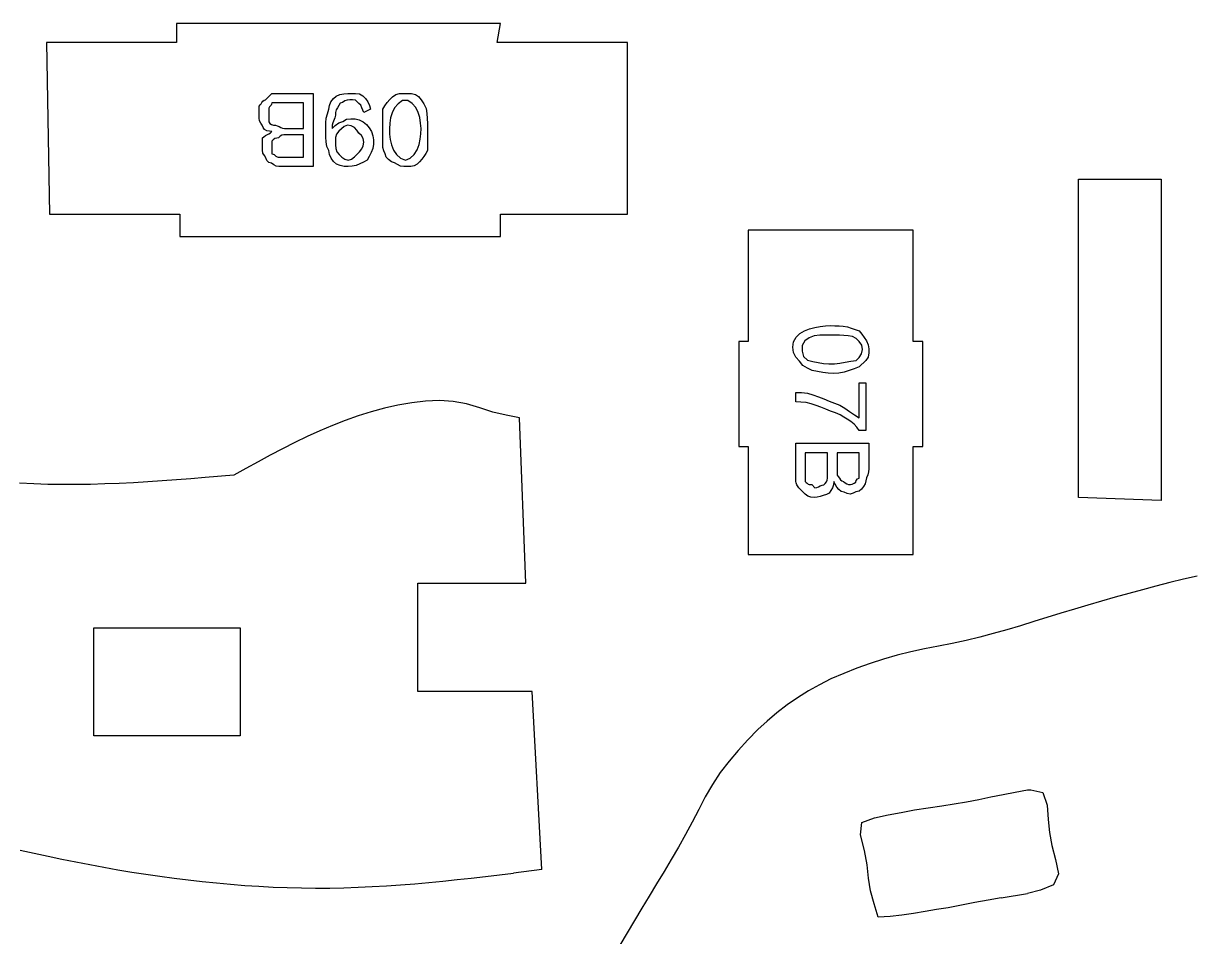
# Model space of a CAD drawing. Extents: x -314 to 250, y -186 to 186.
# Drawn here: x -189.02 to -158.26, y -92.59 to -68.66 of the extents above; entities that cross this region are included whole.
import ezdxf

# ---------------------------------------------------------------- set-up
doc = ezdxf.new("R2010")
doc.units = 0
doc.header["$MEASUREMENT"] = 0
doc.layers.get('0').update_dxf_attribs({"linetype": 'CONTINUOUS'})

msp = doc.modelspace()

# ---------------------------------------------------------------- linework, layer by layer
for p, q in [((-176.513, -68.656), (-185.006, -68.656)), ((-185.006, -68.656), (-185.006, -69.154)), ((-176.6, -69.154), (-176.513, -68.656)), ((-185.006, -69.154), (-188.42, -69.154)), ((-188.42, -69.154), (-188.337, -73.656)), ((-173.183, -69.154), (-176.6, -69.154)), ((-173.183, -73.656), (-173.183, -69.154)), ((-182.792, -70.76), (-182.769, -70.725)), ((-182.769, -70.725), (-182.746, -70.691)), ((-182.746, -70.691), (-182.714, -70.669)), ((-182.714, -70.669), (-182.675, -70.656)), ((-182.675, -70.656), (-182.509, -70.488)), ((-182.509, -70.739), (-182.517, -70.771)), ((-182.509, -70.488), (-181.428, -70.488)), ((-182.341, -70.739), (-182.509, -70.739)), ((-182.176, -70.739), (-182.341, -70.739)), ((-181.676, -70.739), (-182.176, -70.739)), ((-181.676, -71.407), (-181.676, -70.739)), ((-181.428, -70.488), (-181.428, -72.406)), ((-180.998, -70.802), (-180.959, -70.708)), ((-180.959, -70.708), (-180.897, -70.625)), ((-180.897, -70.625), (-180.819, -70.558)), ((-180.819, -70.558), (-180.723, -70.52)), ((-180.723, -70.52), (-180.622, -70.497)), ((-180.653, -70.728), (-180.718, -70.749)), ((-180.597, -70.683), (-180.653, -70.728)), ((-180.622, -70.497), (-180.52, -70.488)), ((-180.531, -70.662), (-180.597, -70.683)), ((-180.461, -70.657), (-180.531, -70.662)), ((-180.52, -70.488), (-180.417, -70.488)), ((-180.393, -70.657), (-180.461, -70.657)), ((-180.417, -70.488), (-180.314, -70.489)), ((-180.32, -70.663), (-180.393, -70.657)), ((-180.274, -70.708), (-180.32, -70.663)), ((-180.314, -70.489), (-180.212, -70.503)), ((-180.231, -70.755), (-180.274, -70.708)), ((-180.212, -70.503), (-180.121, -70.55)), ((-180.121, -70.55), (-180.051, -70.625)), ((-180.051, -70.625), (-179.994, -70.712)), ((-179.994, -70.712), (-179.95, -70.804)), ((-179.545, -70.814), (-179.486, -70.729)), ((-179.486, -70.729), (-179.419, -70.649)), ((-179.419, -70.649), (-179.346, -70.575)), ((-179.346, -70.575), (-179.262, -70.515)), ((-179.262, -70.515), (-179.161, -70.492)), ((-179.085, -70.675), (-179.2, -70.76)), ((-179.161, -70.492), (-179.057, -70.488)), ((-178.947, -70.672), (-179.085, -70.675)), ((-179.057, -70.488), (-178.953, -70.488)), ((-178.953, -70.488), (-178.849, -70.494)), ((-178.83, -70.755), (-178.947, -70.672)), ((-178.849, -70.494), (-178.746, -70.517)), ((-178.746, -70.517), (-178.662, -70.573)), ((-178.662, -70.573), (-178.597, -70.656)), ((-178.597, -70.656), (-178.521, -70.766)), ((-182.844, -70.822), (-182.817, -70.791)), ((-182.844, -71.073), (-182.844, -70.822)), ((-182.817, -70.791), (-182.792, -70.76)), ((-182.585, -70.873), (-182.592, -70.904)), ((-182.592, -70.904), (-182.592, -71.073)), ((-182.572, -70.845), (-182.585, -70.873)), ((-182.551, -70.822), (-182.572, -70.845)), ((-182.53, -70.799), (-182.551, -70.822)), ((-182.517, -70.771), (-182.53, -70.799)), ((-181.081, -71.141), (-181.054, -71.021)), ((-181.054, -71.021), (-181.012, -70.904)), ((-181.012, -70.904), (-180.998, -70.802)), ((-180.839, -70.992), (-180.841, -71.062)), ((-180.826, -70.923), (-180.839, -70.992)), ((-180.788, -70.865), (-180.826, -70.923)), ((-180.755, -70.804), (-180.788, -70.865)), ((-180.718, -70.749), (-180.755, -70.804)), ((-180.176, -70.793), (-180.231, -70.755)), ((-180.152, -70.864), (-180.176, -70.793)), ((-180.126, -70.929), (-180.152, -70.864)), ((-180.096, -70.99), (-180.126, -70.929)), ((-179.926, -70.904), (-180.096, -70.99)), ((-179.95, -70.804), (-179.926, -70.904)), ((-179.596, -70.904), (-179.545, -70.814)), ((-179.596, -71.407), (-179.596, -70.904)), ((-179.357, -70.995), (-179.396, -71.132)), ((-179.295, -70.866), (-179.357, -70.995)), ((-179.2, -70.76), (-179.295, -70.866)), ((-178.734, -70.859), (-178.83, -70.755)), ((-178.669, -70.987), (-178.734, -70.859)), ((-178.629, -71.124), (-178.669, -70.987)), ((-178.521, -70.766), (-178.467, -70.883)), ((-178.467, -70.883), (-178.442, -71.012)), ((-178.442, -71.012), (-178.433, -71.145)), ((-182.842, -71.14), (-182.844, -71.073)), ((-182.832, -71.206), (-182.842, -71.14)), ((-182.801, -71.265), (-182.832, -71.206)), ((-182.761, -71.318), (-182.801, -71.265)), ((-182.739, -71.382), (-182.761, -71.318)), ((-182.592, -71.073), (-182.592, -71.238)), ((-182.592, -71.238), (-182.558, -71.276)), ((-182.558, -71.276), (-182.517, -71.308)), ((-182.517, -71.308), (-182.469, -71.324)), ((-182.469, -71.324), (-182.418, -71.325)), ((-182.418, -71.325), (-182.367, -71.336)), ((-182.367, -71.336), (-182.32, -71.356)), ((-182.32, -71.356), (-182.274, -71.379)), ((-181.094, -71.388), (-181.091, -71.264)), ((-181.091, -71.264), (-181.081, -71.141)), ((-180.913, -71.256), (-180.929, -71.324)), ((-180.929, -71.324), (-180.929, -71.407)), ((-180.929, -71.407), (-180.847, -71.33)), ((-180.855, -71.13), (-180.913, -71.256)), ((-180.841, -71.062), (-180.855, -71.13)), ((-180.847, -71.33), (-180.756, -71.262)), ((-180.756, -71.262), (-180.651, -71.222)), ((-180.651, -71.222), (-180.554, -71.166)), ((-180.522, -71.325), (-180.611, -71.358)), ((-180.554, -71.166), (-180.441, -71.156)), ((-180.43, -71.341), (-180.522, -71.325)), ((-180.441, -71.156), (-180.327, -71.157)), ((-180.341, -71.381), (-180.43, -71.341)), ((-180.327, -71.157), (-180.216, -71.179)), ((-180.216, -71.179), (-180.116, -71.231)), ((-180.116, -71.231), (-180.03, -71.306)), ((-180.03, -71.306), (-179.957, -71.392)), ((-179.419, -71.273), (-179.427, -71.416)), ((-179.396, -71.132), (-179.419, -71.273)), ((-178.608, -71.265), (-178.629, -71.124)), ((-178.597, -71.407), (-178.608, -71.265)), ((-178.433, -71.145), (-178.429, -71.277)), ((-178.429, -71.277), (-178.428, -71.407)), ((-182.757, -71.655), (-182.719, -71.624)), ((-182.757, -71.906), (-182.757, -71.655)), ((-182.702, -71.435), (-182.739, -71.382)), ((-182.719, -71.624), (-182.678, -71.596)), ((-182.641, -71.467), (-182.702, -71.435)), ((-182.678, -71.596), (-182.589, -71.549)), ((-182.575, -71.483), (-182.641, -71.467)), ((-182.589, -71.549), (-182.548, -71.521)), ((-182.509, -71.49), (-182.575, -71.483)), ((-182.548, -71.521), (-182.509, -71.49)), ((-182.381, -71.658), (-182.432, -71.67)), ((-182.331, -71.651), (-182.381, -71.658)), ((-182.294, -71.613), (-182.331, -71.651)), ((-182.25, -71.584), (-182.294, -71.613)), ((-182.274, -71.379), (-182.226, -71.396)), ((-182.198, -71.574), (-182.25, -71.584)), ((-182.226, -71.396), (-182.176, -71.407)), ((-182.145, -71.572), (-182.198, -71.574)), ((-182.176, -71.407), (-181.676, -71.407)), ((-182.093, -71.572), (-182.145, -71.572)), ((-181.676, -71.572), (-182.093, -71.572)), ((-181.676, -72.158), (-181.676, -71.572)), ((-181.094, -71.511), (-181.094, -71.388)), ((-181.092, -71.634), (-181.094, -71.511)), ((-181.089, -71.758), (-181.092, -71.634)), ((-180.838, -71.647), (-180.842, -71.741)), ((-180.81, -71.557), (-180.838, -71.647)), ((-180.753, -71.482), (-180.81, -71.557)), ((-180.685, -71.417), (-180.753, -71.482)), ((-180.611, -71.358), (-180.685, -71.417)), ((-180.282, -71.45), (-180.341, -71.381)), ((-180.228, -71.528), (-180.282, -71.45)), ((-180.161, -71.594), (-180.228, -71.528)), ((-180.112, -71.675), (-180.161, -71.594)), ((-179.957, -71.392), (-179.9, -71.49)), ((-179.9, -71.49), (-179.863, -71.597)), ((-179.863, -71.597), (-179.846, -71.709)), ((-179.596, -71.906), (-179.596, -71.407)), ((-179.427, -71.416), (-179.421, -71.558)), ((-179.421, -71.558), (-179.404, -71.7)), ((-178.619, -71.692), (-178.605, -71.55)), ((-178.605, -71.55), (-178.597, -71.407)), ((-178.428, -71.407), (-178.428, -71.989)), ((-182.755, -71.979), (-182.757, -71.906)), ((-182.473, -71.703), (-182.509, -71.741)), ((-182.509, -71.741), (-182.509, -71.906)), ((-182.509, -71.906), (-182.509, -72.072)), ((-182.432, -71.67), (-182.473, -71.703)), ((-181.069, -71.88), (-181.089, -71.758)), ((-181.012, -71.989), (-181.069, -71.88)), ((-180.842, -71.741), (-180.842, -71.835)), ((-180.842, -71.835), (-180.834, -71.93)), ((-180.834, -71.93), (-180.802, -72.018)), ((-180.211, -72.021), (-180.153, -71.946)), ((-180.153, -71.946), (-180.112, -71.861)), ((-180.095, -71.767), (-180.112, -71.675)), ((-180.112, -71.861), (-180.095, -71.767)), ((-179.866, -71.935), (-179.906, -72.041)), ((-179.846, -71.823), (-179.866, -71.935)), ((-179.846, -71.709), (-179.846, -71.823)), ((-179.573, -71.993), (-179.596, -71.906)), ((-179.404, -71.7), (-179.374, -71.84)), ((-179.374, -71.84), (-179.324, -71.974)), ((-178.774, -72.086), (-178.696, -71.966)), ((-178.696, -71.966), (-178.647, -71.832)), ((-178.647, -71.832), (-178.619, -71.692)), ((-182.742, -72.052), (-182.755, -71.979)), ((-182.703, -72.114), (-182.742, -72.052)), ((-182.668, -72.177), (-182.703, -72.114)), ((-182.645, -72.247), (-182.668, -72.177)), ((-182.592, -72.298), (-182.645, -72.247)), ((-182.509, -72.072), (-182.477, -72.08)), ((-182.477, -72.08), (-182.449, -72.093)), ((-182.449, -72.093), (-182.425, -72.115)), ((-182.425, -72.115), (-182.402, -72.137)), ((-182.402, -72.137), (-182.373, -72.15)), ((-182.373, -72.15), (-182.341, -72.158)), ((-182.341, -72.158), (-182.093, -72.158)), ((-182.093, -72.158), (-181.676, -72.158)), ((-180.998, -72.094), (-181.012, -71.989)), ((-180.958, -72.19), (-180.998, -72.094)), ((-180.894, -72.276), (-180.958, -72.19)), ((-180.813, -72.341), (-180.894, -72.276)), ((-180.802, -72.018), (-180.742, -72.092)), ((-180.742, -72.092), (-180.674, -72.157)), ((-180.674, -72.157), (-180.599, -72.213)), ((-180.599, -72.213), (-180.509, -72.24)), ((-180.509, -72.24), (-180.419, -72.211)), ((-180.419, -72.211), (-180.344, -72.154)), ((-180.344, -72.154), (-180.277, -72.088)), ((-180.277, -72.088), (-180.211, -72.021)), ((-180.013, -72.241), (-180.105, -72.291)), ((-179.957, -72.142), (-180.013, -72.241)), ((-179.906, -72.041), (-179.957, -72.142)), ((-179.534, -72.074), (-179.573, -71.993)), ((-179.512, -72.16), (-179.534, -72.074)), ((-179.448, -72.222), (-179.512, -72.16)), ((-179.376, -72.281), (-179.448, -72.222)), ((-179.324, -71.974), (-179.244, -72.092)), ((-179.244, -72.092), (-179.139, -72.188)), ((-179.139, -72.188), (-179.008, -72.24)), ((-179.008, -72.24), (-178.879, -72.182)), ((-178.879, -72.182), (-178.774, -72.086)), ((-178.576, -72.214), (-178.636, -72.281)), ((-178.521, -72.143), (-178.576, -72.214)), ((-178.472, -72.068), (-178.521, -72.143)), ((-178.428, -71.989), (-178.472, -72.068)), ((-182.521, -72.319), (-182.592, -72.298)), ((-182.459, -72.357), (-182.521, -72.319)), ((-182.396, -72.392), (-182.459, -72.357)), ((-182.322, -72.402), (-182.396, -72.392)), ((-182.249, -72.405), (-182.322, -72.402)), ((-182.176, -72.406), (-182.249, -72.405)), ((-181.428, -72.406), (-182.176, -72.406)), ((-180.714, -72.378), (-180.813, -72.341)), ((-180.61, -72.401), (-180.714, -72.378)), ((-180.505, -72.406), (-180.61, -72.401)), ((-180.4, -72.399), (-180.505, -72.406)), ((-180.297, -72.378), (-180.4, -72.399)), ((-180.199, -72.339), (-180.297, -72.378)), ((-180.105, -72.291), (-180.199, -72.339)), ((-179.294, -72.313), (-179.376, -72.281)), ((-179.216, -72.355), (-179.294, -72.313)), ((-179.137, -72.396), (-179.216, -72.355)), ((-179.047, -72.405), (-179.137, -72.396)), ((-178.958, -72.406), (-179.047, -72.405)), ((-178.868, -72.402), (-178.958, -72.406)), ((-178.779, -72.387), (-178.868, -72.402)), ((-178.702, -72.342), (-178.779, -72.387)), ((-178.636, -72.281), (-178.702, -72.342)), ((-161.363, -72.74), (-159.196, -72.74)), ((-161.363, -81.077), (-161.363, -72.74)), ((-159.196, -72.74), (-159.196, -81.16)), ((-188.337, -73.656), (-184.924, -73.656)), ((-184.924, -73.656), (-184.924, -74.241)), ((-176.513, -73.656), (-173.183, -73.656)), ((-176.513, -74.241), (-176.513, -73.656)), ((-170.021, -74.073), (-170.021, -76.993)), ((-165.692, -74.073), (-170.021, -74.073)), ((-165.692, -76.993), (-165.692, -74.073)), ((-184.924, -74.241), (-176.513, -74.241)), ((-168.136, -76.597), (-167.996, -76.583)), ((-167.996, -76.583), (-167.855, -76.576)), ((-167.855, -76.576), (-167.746, -76.577)), ((-167.746, -76.577), (-167.637, -76.579)), ((-167.637, -76.579), (-167.527, -76.586)), ((-168.829, -77.003), (-168.765, -76.877)), ((-168.765, -76.877), (-168.665, -76.779)), ((-168.665, -76.779), (-168.542, -76.71)), ((-168.542, -76.71), (-168.41, -76.661)), ((-168.287, -76.839), (-168.418, -76.894)), ((-168.41, -76.661), (-168.274, -76.623)), ((-168.143, -76.828), (-168.287, -76.839)), ((-168.274, -76.623), (-168.136, -76.597)), ((-167.998, -76.826), (-168.143, -76.828)), ((-167.855, -76.824), (-167.998, -76.826)), ((-167.741, -76.824), (-167.855, -76.824)), ((-167.627, -76.825), (-167.741, -76.824)), ((-167.515, -76.831), (-167.627, -76.825)), ((-167.527, -76.586), (-167.42, -76.608)), ((-167.401, -76.843), (-167.515, -76.831)), ((-167.42, -76.608), (-167.317, -76.645)), ((-167.287, -76.864), (-167.401, -76.843)), ((-167.317, -76.645), (-167.212, -76.673)), ((-167.185, -76.911), (-167.287, -76.864)), ((-167.212, -76.673), (-167.108, -76.712)), ((-167.108, -76.712), (-167.04, -76.796)), ((-167.04, -76.796), (-166.978, -76.886)), ((-166.978, -76.886), (-166.915, -76.975)), ((-170.021, -76.993), (-170.269, -76.993)), ((-170.269, -76.993), (-170.269, -79.745)), ((-168.853, -77.142), (-168.829, -77.003)), ((-168.836, -77.282), (-168.853, -77.142)), ((-168.603, -77.099), (-168.605, -77.243)), ((-168.539, -76.974), (-168.603, -77.099)), ((-168.418, -76.894), (-168.539, -76.974)), ((-167.108, -76.996), (-167.185, -76.911)), ((-167.043, -77.089), (-167.108, -76.996)), ((-167.024, -77.201), (-167.043, -77.089)), ((-166.915, -76.975), (-166.873, -77.076)), ((-166.873, -77.076), (-166.854, -77.184)), ((-166.854, -77.184), (-166.858, -77.293)), ((-165.441, -76.993), (-165.692, -76.993)), ((-165.441, -79.745), (-165.441, -76.993)), ((-168.769, -77.405), (-168.836, -77.282)), ((-168.675, -77.51), (-168.769, -77.405)), ((-168.605, -77.243), (-168.572, -77.382)), ((-168.572, -77.382), (-168.468, -77.481)), ((-168.468, -77.481), (-168.328, -77.513)), ((-167.332, -77.509), (-167.19, -77.492)), ((-167.19, -77.492), (-167.112, -77.409)), ((-167.112, -77.409), (-167.053, -77.312)), ((-166.938, -77.492), (-167.108, -77.657)), ((-167.053, -77.312), (-167.024, -77.201)), ((-166.878, -77.401), (-166.938, -77.492)), ((-166.858, -77.293), (-166.878, -77.401)), ((-168.591, -77.622), (-168.675, -77.51)), ((-168.468, -77.693), (-168.591, -77.622)), ((-168.34, -77.748), (-168.468, -77.693)), ((-168.201, -77.775), (-168.34, -77.748)), ((-168.328, -77.513), (-168.187, -77.543)), ((-168.065, -77.808), (-168.201, -77.775)), ((-168.187, -77.543), (-168.046, -77.567)), ((-167.925, -77.824), (-168.065, -77.808)), ((-168.046, -77.567), (-167.902, -77.575)), ((-167.902, -77.575), (-167.758, -77.573)), ((-167.758, -77.573), (-167.615, -77.56)), ((-167.505, -77.797), (-167.643, -77.821)), ((-167.615, -77.56), (-167.474, -77.535)), ((-167.373, -77.749), (-167.505, -77.797)), ((-167.474, -77.535), (-167.332, -77.509)), ((-167.239, -77.705), (-167.373, -77.749)), ((-167.108, -77.657), (-167.239, -77.705)), ((-167.784, -77.827), (-167.925, -77.824)), ((-167.643, -77.821), (-167.784, -77.827)), ((-167.108, -78.994), (-167.108, -78.075)), ((-167.108, -78.075), (-166.938, -78.075)), ((-166.938, -78.075), (-166.938, -79.328)), ((-168.771, -78.577), (-168.771, -78.326)), ((-168.771, -78.326), (-168.62, -78.328)), ((-168.62, -78.328), (-168.468, -78.344)), ((-168.468, -78.344), (-168.323, -78.389)), ((-168.323, -78.389), (-168.181, -78.442)), ((-179.202, -78.662), (-179.555, -78.741)), ((-178.842, -78.599), (-179.202, -78.662)), ((-178.479, -78.557), (-178.842, -78.599)), ((-178.116, -78.542), (-178.479, -78.557)), ((-177.756, -78.562), (-178.116, -78.542)), ((-177.403, -78.624), (-177.756, -78.562)), ((-177.059, -78.727), (-177.403, -78.624)), ((-176.716, -78.84), (-177.059, -78.727)), ((-168.636, -78.579), (-168.771, -78.577)), ((-168.5, -78.59), (-168.636, -78.579)), ((-168.369, -78.623), (-168.5, -78.59)), ((-168.242, -78.671), (-168.369, -78.623)), ((-168.114, -78.717), (-168.242, -78.671)), ((-168.181, -78.442), (-168.038, -78.494)), ((-167.987, -78.765), (-168.114, -78.717)), ((-168.038, -78.494), (-167.898, -78.552)), ((-167.898, -78.552), (-167.755, -78.604)), ((-167.755, -78.604), (-167.613, -78.657)), ((-167.613, -78.657), (-167.482, -78.735)), ((-167.482, -78.735), (-167.36, -78.826)), ((-180.247, -78.942), (-180.586, -79.062)), ((-179.904, -78.835), (-180.247, -78.942)), ((-179.555, -78.741), (-179.904, -78.835)), ((-176.367, -78.927), (-176.716, -78.84)), ((-176.014, -78.994), (-176.367, -78.927)), ((-175.849, -83.33), (-176.014, -78.994)), ((-167.861, -78.816), (-167.987, -78.765)), ((-167.735, -78.865), (-167.861, -78.816)), ((-167.607, -78.911), (-167.735, -78.865)), ((-167.515, -78.971), (-167.607, -78.911)), ((-167.423, -79.03), (-167.515, -78.971)), ((-167.331, -79.091), (-167.423, -79.03)), ((-167.36, -78.826), (-167.237, -78.914)), ((-167.237, -78.914), (-167.108, -78.994)), ((-181.252, -79.334), (-181.58, -79.483)), ((-180.921, -79.193), (-181.252, -79.334)), ((-180.586, -79.062), (-180.921, -79.193)), ((-167.244, -79.157), (-167.331, -79.091)), ((-167.17, -79.237), (-167.244, -79.157)), ((-167.108, -79.328), (-167.17, -79.237)), ((-166.938, -79.328), (-167.108, -79.328)), ((-181.906, -79.64), (-182.229, -79.803)), ((-181.58, -79.483), (-181.906, -79.64)), ((-168.771, -79.659), (-166.856, -79.659)), ((-168.771, -80.661), (-168.771, -79.659)), ((-166.856, -79.659), (-166.856, -80.327)), ((-182.229, -79.803), (-182.551, -79.971)), ((-170.269, -79.745), (-170.021, -79.745)), ((-170.021, -79.745), (-170.021, -82.579)), ((-167.941, -79.91), (-168.523, -79.91)), ((-168.523, -79.91), (-168.523, -80.327)), ((-167.941, -80.327), (-167.941, -79.91)), ((-167.108, -79.91), (-167.689, -79.91)), ((-167.689, -79.91), (-167.689, -80.244)), ((-167.108, -80.244), (-167.108, -79.91)), ((-165.692, -82.579), (-165.692, -79.745)), ((-165.692, -79.745), (-165.441, -79.745)), ((-182.871, -80.143), (-183.19, -80.317)), ((-182.551, -79.971), (-182.871, -80.143)), ((-167.689, -80.244), (-167.689, -80.492)), ((-167.108, -80.578), (-167.108, -80.244)), ((-184.26, -80.557), (-184.636, -80.588)), ((-183.508, -80.492), (-184.26, -80.557)), ((-183.19, -80.317), (-183.508, -80.492)), ((-168.523, -80.327), (-168.523, -80.492)), ((-168.523, -80.492), (-168.523, -80.661)), ((-167.952, -80.628), (-167.941, -80.578)), ((-167.941, -80.578), (-167.941, -80.327)), ((-167.689, -80.492), (-167.658, -80.53)), ((-167.658, -80.53), (-167.629, -80.572)), ((-167.629, -80.572), (-167.604, -80.618)), ((-167.156, -80.593), (-167.108, -80.578)), ((-166.914, -80.566), (-166.935, -80.646)), ((-166.884, -80.489), (-166.914, -80.566)), ((-166.865, -80.41), (-166.884, -80.489)), ((-166.856, -80.327), (-166.865, -80.41)), ((-188.754, -80.726), (-189.126, -80.708)), ((-188.382, -80.738), (-188.754, -80.726)), ((-188.009, -80.743), (-188.382, -80.738)), ((-187.635, -80.743), (-188.009, -80.743)), ((-187.261, -80.737), (-187.635, -80.743)), ((-186.887, -80.726), (-187.261, -80.737)), ((-186.513, -80.711), (-186.887, -80.726)), ((-186.138, -80.693), (-186.513, -80.711)), ((-185.763, -80.67), (-186.138, -80.693)), ((-185.387, -80.645), (-185.763, -80.67)), ((-185.012, -80.617), (-185.387, -80.645)), ((-184.636, -80.588), (-185.012, -80.617)), ((-168.765, -80.692), (-168.771, -80.661)), ((-168.757, -80.722), (-168.765, -80.692)), ((-168.745, -80.751), (-168.757, -80.722)), ((-168.728, -80.778), (-168.745, -80.751)), ((-168.709, -80.803), (-168.728, -80.778)), ((-168.688, -80.827), (-168.709, -80.803)), ((-168.523, -80.995), (-168.688, -80.827)), ((-168.523, -80.661), (-168.501, -80.685)), ((-168.501, -80.685), (-168.477, -80.707)), ((-168.477, -80.707), (-168.45, -80.727)), ((-168.45, -80.727), (-168.42, -80.74)), ((-168.42, -80.74), (-168.387, -80.744)), ((-168.387, -80.744), (-168.354, -80.744)), ((-168.354, -80.744), (-168.272, -80.827)), ((-168.272, -80.827), (-168.222, -80.816)), ((-168.222, -80.816), (-168.176, -80.799)), ((-168.176, -80.799), (-168.132, -80.775)), ((-168.132, -80.775), (-168.083, -80.761)), ((-168.083, -80.761), (-168.034, -80.75)), ((-168.034, -80.75), (-167.999, -80.715)), ((-167.999, -80.715), (-167.971, -80.673)), ((-167.971, -80.673), (-167.952, -80.628)), ((-167.806, -80.823), (-167.849, -80.894)), ((-167.782, -80.745), (-167.806, -80.823)), ((-167.772, -80.661), (-167.782, -80.745)), ((-167.736, -80.735), (-167.772, -80.661)), ((-167.695, -80.806), (-167.736, -80.735)), ((-167.647, -80.875), (-167.695, -80.806)), ((-167.582, -80.921), (-167.647, -80.875)), ((-167.604, -80.618), (-167.565, -80.645)), ((-167.565, -80.645), (-167.519, -80.665)), ((-167.519, -80.665), (-167.481, -80.697)), ((-167.481, -80.697), (-167.437, -80.722)), ((-167.437, -80.722), (-167.389, -80.74)), ((-167.389, -80.74), (-167.34, -80.742)), ((-167.34, -80.742), (-167.292, -80.728)), ((-167.292, -80.728), (-167.243, -80.708)), ((-167.243, -80.708), (-167.199, -80.679)), ((-167.199, -80.679), (-167.185, -80.633)), ((-167.185, -80.633), (-167.156, -80.593)), ((-167.053, -80.861), (-167.113, -80.915)), ((-167, -80.795), (-167.053, -80.861)), ((-166.956, -80.726), (-167, -80.795)), ((-166.935, -80.646), (-166.956, -80.726)), ((-168.456, -81.045), (-168.523, -80.995)), ((-168.377, -81.071), (-168.456, -81.045)), ((-168.294, -81.077), (-168.377, -81.071)), ((-168.21, -81.073), (-168.294, -81.077)), ((-168.129, -81.055), (-168.21, -81.073)), ((-168.052, -81.024), (-168.129, -81.055)), ((-167.969, -81.005), (-168.052, -81.024)), ((-167.901, -80.964), (-167.969, -81.005)), ((-167.849, -80.894), (-167.901, -80.964)), ((-167.502, -80.942), (-167.582, -80.921)), ((-167.428, -80.979), (-167.502, -80.942)), ((-167.347, -80.995), (-167.428, -80.979)), ((-167.268, -80.971), (-167.347, -80.995)), ((-167.194, -80.935), (-167.268, -80.971)), ((-167.113, -80.915), (-167.194, -80.935)), ((-159.196, -81.16), (-161.363, -81.077)), ((-170.021, -82.579), (-165.692, -82.579)), ((-178.68, -86.164), (-178.68, -83.33)), ((-178.68, -83.33), (-175.849, -83.33)), ((-158.969, -83.313), (-159.328, -83.404)), ((-158.609, -83.225), (-158.969, -83.313)), ((-158.249, -83.139), (-158.609, -83.225)), ((-160.044, -83.594), (-160.401, -83.693)), ((-159.686, -83.498), (-160.044, -83.594)), ((-159.328, -83.404), (-159.686, -83.498)), ((-161.112, -83.899), (-161.467, -84.006)), ((-160.757, -83.795), (-161.112, -83.899)), ((-160.401, -83.693), (-160.757, -83.795)), ((-161.821, -84.115), (-162.529, -84.334)), ((-161.467, -84.006), (-161.821, -84.115)), ((-187.173, -87.332), (-187.173, -84.494)), ((-187.173, -84.494), (-183.343, -84.494)), ((-183.343, -84.494), (-183.343, -87.332)), ((-163.237, -84.546), (-163.593, -84.647)), ((-162.883, -84.442), (-163.237, -84.546)), ((-162.529, -84.334), (-162.883, -84.442)), ((-164.308, -84.829), (-164.668, -84.909)), ((-163.949, -84.741), (-164.308, -84.829)), ((-163.593, -84.647), (-163.949, -84.741)), ((-165.756, -85.125), (-166.115, -85.212)), ((-165.394, -85.05), (-165.756, -85.125)), ((-165.031, -84.981), (-165.394, -85.05)), ((-164.668, -84.909), (-165.031, -84.981)), ((-166.822, -85.428), (-167.169, -85.555)), ((-166.471, -85.314), (-166.822, -85.428)), ((-166.115, -85.212), (-166.471, -85.314)), ((-167.513, -85.691), (-167.855, -85.83)), ((-167.169, -85.555), (-167.513, -85.691)), ((-168.15, -85.988), (-168.441, -86.152)), ((-167.855, -85.83), (-168.15, -85.988)), ((-175.684, -86.164), (-178.68, -86.164)), ((-175.432, -90.831), (-175.684, -86.164)), ((-168.727, -86.328), (-169.002, -86.517)), ((-168.441, -86.152), (-168.727, -86.328)), ((-169.266, -86.723), (-169.52, -86.94)), ((-169.002, -86.517), (-169.266, -86.723)), ((-169.52, -86.94), (-169.77, -87.163)), ((-183.343, -87.332), (-187.173, -87.332)), ((-169.77, -87.163), (-170.027, -87.434)), ((-170.027, -87.434), (-170.28, -87.709)), ((-170.28, -87.709), (-170.523, -87.993)), ((-170.523, -87.993), (-170.752, -88.289)), ((-170.752, -88.289), (-170.96, -88.6)), ((-170.96, -88.6), (-171.144, -88.925)), ((-163.657, -88.929), (-163.338, -88.863)), ((-163.338, -88.863), (-163.017, -88.801)), ((-163.017, -88.801), (-162.696, -88.747)), ((-162.696, -88.747), (-162.609, -88.747)), ((-162.609, -88.747), (-162.297, -88.811)), ((-162.297, -88.811), (-162.181, -89.144)), ((-171.144, -88.925), (-171.315, -89.257)), ((-165.302, -89.216), (-164.941, -89.164)), ((-164.941, -89.164), (-164.619, -89.11)), ((-164.619, -89.11), (-164.298, -89.054)), ((-164.298, -89.054), (-163.977, -88.995)), ((-163.977, -88.995), (-163.657, -88.929)), ((-162.181, -89.144), (-162.154, -89.521)), ((-171.315, -89.257), (-171.488, -89.588)), ((-167.041, -89.597), (-166.712, -89.474)), ((-166.712, -89.474), (-166.347, -89.402)), ((-166.347, -89.402), (-166.005, -89.333)), ((-166.005, -89.333), (-165.658, -89.271)), ((-165.658, -89.271), (-165.302, -89.216)), ((-171.488, -89.588), (-171.666, -89.916)), ((-167.078, -89.922), (-167.041, -89.597)), ((-162.154, -89.521), (-162.118, -89.865)), ((-171.666, -89.916), (-171.849, -90.242)), ((-166.974, -90.335), (-167.078, -89.922)), ((-162.118, -89.865), (-162.056, -90.202)), ((-189.104, -90.328), (-188.741, -90.407)), ((-188.741, -90.407), (-188.377, -90.485)), ((-171.849, -90.242), (-172.036, -90.565)), ((-166.905, -90.712), (-166.974, -90.335)), ((-162.056, -90.202), (-161.961, -90.566)), ((-188.377, -90.485), (-188.013, -90.56)), ((-188.013, -90.56), (-187.648, -90.633)), ((-187.648, -90.633), (-187.282, -90.704)), ((-187.282, -90.704), (-186.916, -90.771)), ((-172.036, -90.565), (-172.227, -90.887)), ((-166.862, -91.057), (-166.905, -90.712)), ((-161.961, -90.566), (-161.883, -90.946)), ((-186.916, -90.771), (-186.549, -90.836)), ((-186.549, -90.836), (-186.181, -90.897)), ((-186.181, -90.897), (-185.813, -90.954)), ((-185.813, -90.954), (-185.444, -91.008)), ((-185.444, -91.008), (-185.074, -91.058)), ((-177.282, -91.056), (-176.912, -91.013)), ((-176.912, -91.013), (-176.542, -90.969)), ((-176.542, -90.969), (-176.172, -90.924)), ((-175.432, -90.831), (-176.172, -90.924)), ((-172.227, -90.887), (-172.42, -91.208)), ((-161.883, -90.946), (-162.015, -91.229)), ((-185.074, -91.058), (-184.704, -91.105)), ((-184.704, -91.105), (-184.333, -91.147)), ((-184.333, -91.147), (-183.963, -91.184)), ((-183.963, -91.184), (-183.591, -91.218)), ((-183.591, -91.218), (-183.22, -91.247)), ((-183.22, -91.247), (-182.848, -91.271)), ((-182.848, -91.271), (-182.477, -91.291)), ((-182.477, -91.291), (-182.105, -91.305)), ((-182.105, -91.305), (-181.733, -91.314)), ((-181.733, -91.314), (-181.361, -91.319)), ((-181.361, -91.319), (-180.99, -91.317)), ((-180.99, -91.317), (-180.618, -91.31)), ((-180.618, -91.31), (-180.247, -91.298)), ((-180.247, -91.298), (-179.876, -91.281)), ((-179.876, -91.281), (-179.505, -91.26)), ((-179.505, -91.26), (-179.134, -91.234)), ((-179.134, -91.234), (-178.764, -91.205)), ((-178.764, -91.205), (-178.393, -91.172)), ((-178.393, -91.172), (-178.023, -91.136)), ((-178.023, -91.136), (-177.652, -91.097)), ((-177.652, -91.097), (-177.282, -91.056)), ((-172.42, -91.208), (-172.614, -91.528)), ((-166.809, -91.391), (-166.862, -91.057)), ((-162.015, -91.229), (-162.353, -91.375)), ((-172.614, -91.528), (-172.81, -91.849)), ((-166.72, -91.733), (-166.809, -91.391)), ((-163.729, -91.633), (-164.077, -91.698)), ((-163.383, -91.571), (-163.729, -91.633)), ((-163.383, -91.571), (-162.697, -91.458)), ((-162.353, -91.375), (-162.697, -91.458)), ((-172.81, -91.849), (-173.005, -92.17)), ((-166.608, -92.081), (-166.72, -91.733)), ((-165.384, -91.934), (-165.689, -91.982)), ((-165.08, -91.884), (-165.384, -91.934)), ((-164.776, -91.833), (-165.08, -91.884)), ((-164.426, -91.765), (-164.776, -91.833)), ((-164.077, -91.698), (-164.426, -91.765)), ((-173.005, -92.17), (-173.197, -92.493)), ((-166.3, -92.063), (-166.608, -92.081)), ((-165.994, -92.027), (-166.3, -92.063)), ((-165.689, -91.982), (-165.994, -92.027)), ((-173.197, -92.493), (-173.385, -92.817))]:
    msp.add_line(p, q)

doc.saveas('drawing.dxf')
